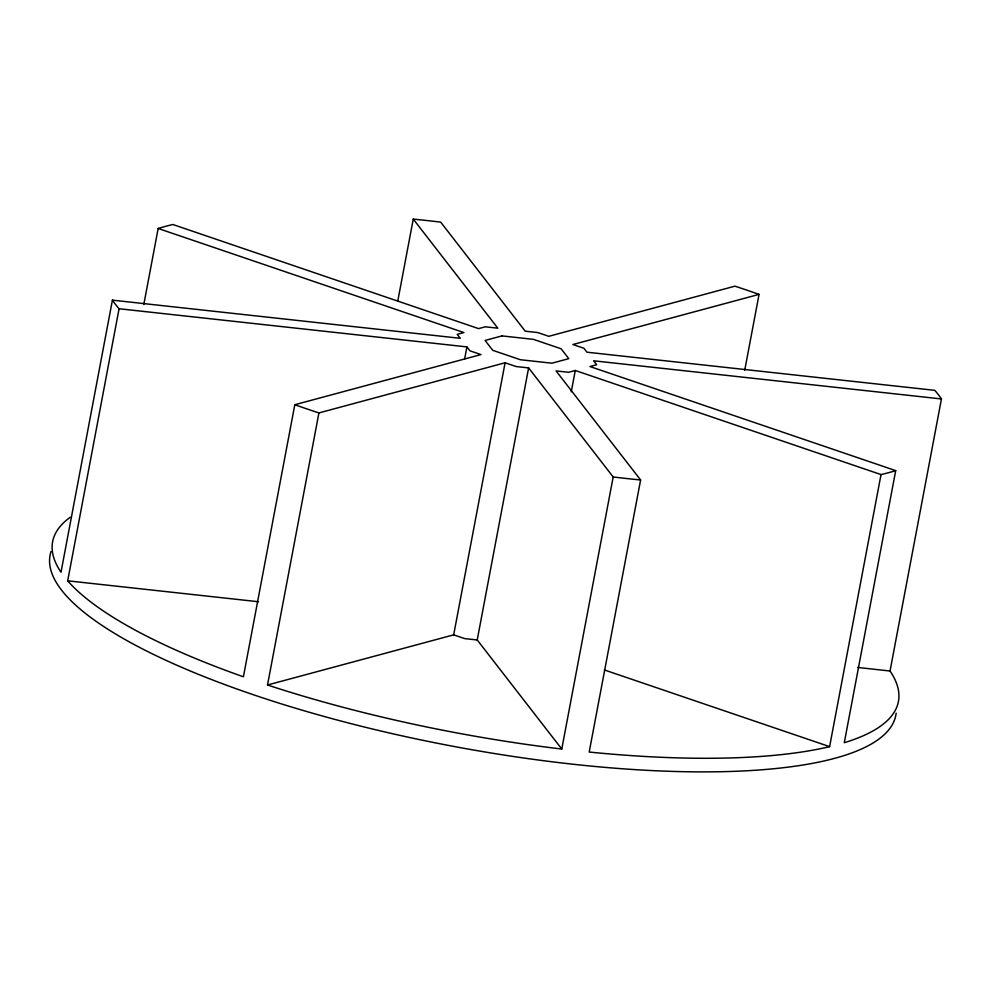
<?xml version="1.0" encoding="UTF-8"?>
<svg xmlns="http://www.w3.org/2000/svg" width="991" height="991" viewBox="0 0 991 991"><rect width="100%" height="100%" fill="white"/><g stroke="black" fill="none" stroke-linecap="round" stroke-linejoin="round"><path stroke-width="1.49" d="M143.806 304.46L158.164 228.475L463.912 332.567L457.198 334.376L460.245 338.303L112.417 300.149L61.008 572.216L60.129 570.903A430.379 112.838 10.7 0 1 70.262 517.252M119.081 308.746L466.922 346.9L469.957 350.826L480.969 354.58L294.81 404.724L243.402 676.791L239.76 675.503A430.379 112.838 10.7 0 1 68.862 582.163L67.685 580.813L119.081 308.746L118.263 307.817A430.379 112.838 10.7 0 1 113.036 301.066L112.417 300.149M613.181 476.968L561.773 749.035L557.499 748.527A430.379 112.838 10.7 0 1 271.311 686.243L267.52 684.992L318.916 412.925L505.088 362.78L516.1 366.534L528.624 367.909L613.181 476.968L616.154 477.328A430.379 112.838 10.7 0 0 637.684 479.694L640.607 479.978L589.199 752.045L593.398 752.466A430.379 112.838 10.7 0 0 827.225 747.214L829.616 746.644L881.024 474.578L882.696 474.194A430.379 112.838 10.7 0 0 894.216 471.084L895.703 470.626L844.295 742.693L846.438 742.036A430.379 112.838 10.7 0 0 890.921 672.319L890.042 671.006L941.45 398.952L940.843 398.035A430.379 112.838 10.7 0 0 935.603 391.284L934.786 390.343L586.957 352.201L583.91 348.275L572.897 344.521L759.056 294.377L744.699 370.374M397.75 301.19L413.259 219.11L416.183 219.407A430.379 112.838 10.7 0 1 437.725 221.773L440.685 222.12L525.242 331.192L537.779 332.567L548.791 336.308L734.95 286.164L737.589 287.031A430.379 112.838 10.7 0 1 756.517 293.485L759.056 294.377M464.618 359.064L466.922 346.9M267.52 684.992L453.68 634.847L505.088 362.78M561.773 749.035L477.216 639.975L528.624 367.909M571.262 391.767L575.275 370.485L881.024 474.578M158.164 228.475L159.65 228.017A430.379 112.838 10.7 0 1 171.17 224.907L172.843 224.511L478.591 328.616L485.293 326.807L497.816 328.182L413.259 219.11M575.275 370.485L568.574 372.294L556.05 370.919L640.607 479.978M941.45 398.952L593.621 360.798L596.669 364.725L589.955 366.534L895.703 470.626M67.685 580.813L258.527 601.748M857.723 667.463L890.042 671.006M477.216 639.975L464.692 638.6L453.68 634.847M318.916 412.925L316.278 412.07A430.379 112.838 10.7 0 1 297.35 405.616L294.81 404.724M604.337 669.941L829.616 746.644M896.149 713.173A430.379 112.838 10.7 0 1 448.316 745.393A430.379 112.838 10.7 0 1 51.061 551.491M501.954 335.899L485.095 340.446L492.75 350.319L520.436 359.745L551.925 363.189L568.772 358.655L561.117 348.782L533.443 339.356L501.954 335.899"/></g></svg>
